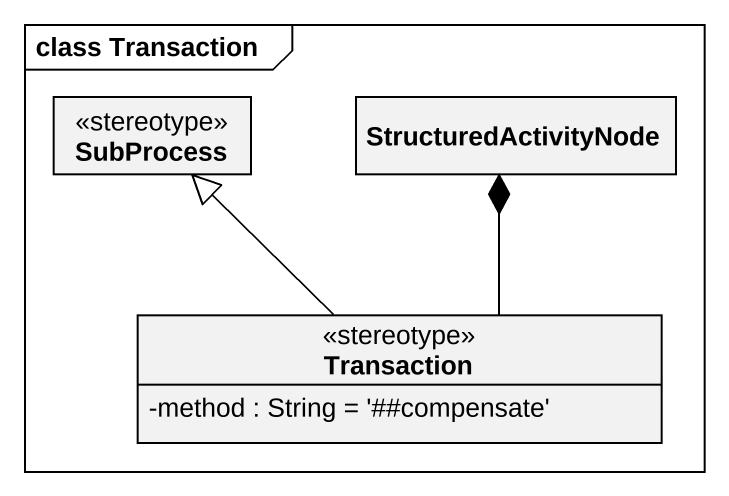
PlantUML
@startuml
mainframe class Transaction
hide circle
hide empty members
skinparam classAttributeIconSize 0
class SubProcess <<stereotype>>
class StructuredActivityNode
class Transaction <<stereotype>> {
  -method : String = '##compensate'
}
Transaction -up-|> SubProcess
Transaction -up-* StructuredActivityNode
@enduml
